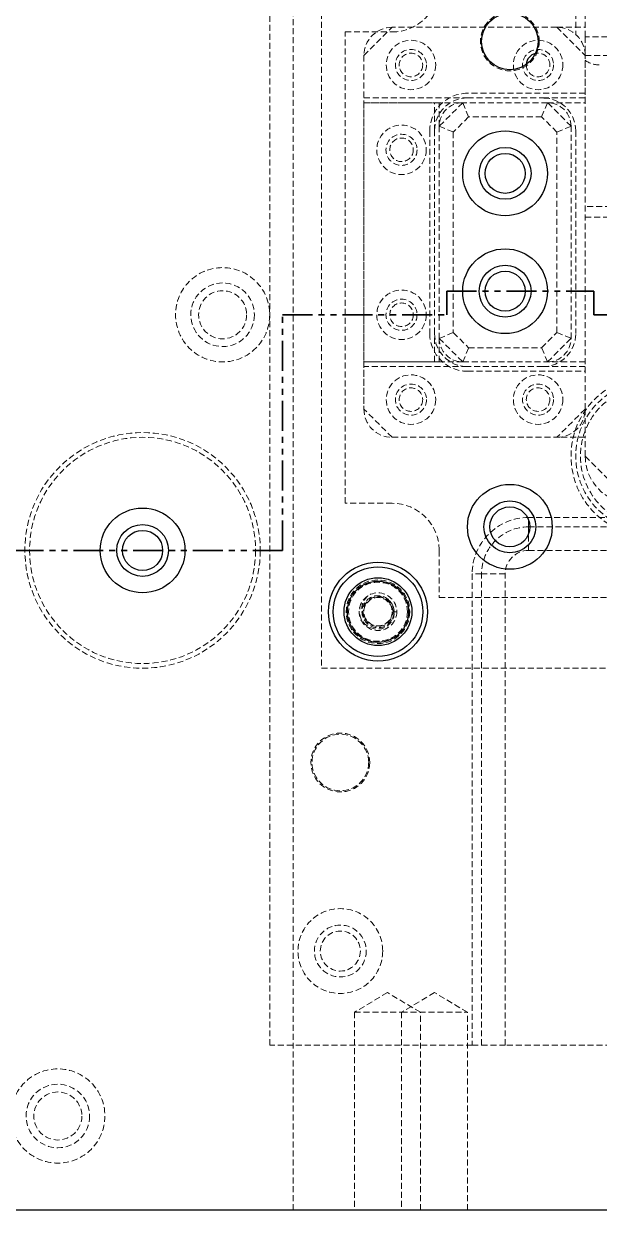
# Model space of a CAD drawing. Header units: millimetres. Extents: x 5 to 1533, y -1183 to 895.
# Drawn here: x 945.3 to 1067.5, y -476.6 to -224.8 of the extents above; entities that cross this region are included whole.
import ezdxf

# ---------------------------------------------------------------- set-up
doc = ezdxf.new("R2010")
doc.units = ezdxf.units.MM
doc.linetypes.add('HIDDEN', pattern=[1.905, 1.27, -0.635])
doc.linetypes.add('PHANTOM', pattern=[12.7, 6.35, -1.27, 1.27, -1.27, 1.27, -1.27])

msp = doc.modelspace()

# ---------------------------------------------------------------- linework, layer by layer
at = {"color": 7, "linetype": 'HIDDEN', "lineweight": 18}
for p, q in [((1002.524, -476.563), (1002.524, -96.563)), ((997.524, -441.563), (997.524, -201.563)), ((1008.524, -201.563), (1008.524, -361.563)), ((1062.524, -201.563), (1062.524, -227.091)), ((1064.524, -227.563), (1064.524, -216.563)), ((1013.524, -326.563), (1013.524, -226.563)), ((1013.524, -226.563), (1023.524, -226.563)), ((1017.524, -231.563), (1023.524, -225.563)), ((1058.524, -225.563), (1023.524, -225.563)), ((1058.524, -225.563), (1064.524, -225.563)), ((1058.524, -225.563), (1064.524, -231.563)), ((1124.524, -227.563), (1064.524, -227.563)), ((1064.524, -227.563), (1064.524, -231.563)), ((1017.524, -231.563), (1017.524, -306.563)), ((1017.524, -231.563), (1017.524, -241.563)), ((1064.524, -306.563), (1064.524, -231.563)), ((1064.524, -231.563), (1076.524, -231.563)), ((1064.524, -241.563), (1064.524, -231.563)), ((1017.524, -240.563), (1039.524, -240.563)), ((1017.524, -241.563), (1017.524, -296.563)), ((1033.524, -241.563), (1017.524, -241.563)), ((1017.524, -241.563), (1038.524, -241.563)), ((1032.524, -247.563), (1032.524, -241.563)), ((1038.524, -241.563), (1033.524, -246.563)), ((1033.524, -246.563), (1033.524, -241.563)), ((1056.524, -241.563), (1038.524, -241.563)), ((1039.767, -244.563), (1038.524, -241.563)), ((1064.524, -239.563), (1039.524, -239.563)), ((1039.524, -240.563), (1055.524, -240.563)), ((1055.281, -244.563), (1056.524, -241.563)), ((1055.524, -240.563), (1064.524, -240.563)), ((1061.524, -246.563), (1056.524, -241.563)), ((1056.524, -241.563), (1064.524, -241.563)), ((1033.524, -246.563), (1033.524, -291.563)), ((1033.524, -246.563), (1036.524, -247.805)), ((1039.767, -244.563), (1036.524, -247.805)), ((1055.281, -244.563), (1039.767, -244.563)), ((1058.524, -247.805), (1055.281, -244.563)), ((1058.524, -247.805), (1061.524, -246.563)), ((1061.524, -291.563), (1061.524, -246.563)), ((1031.524, -247.563), (1031.524, -290.563)), ((1032.524, -290.563), (1032.524, -247.563)), ((1036.524, -247.805), (1036.524, -290.32)), ((1058.524, -290.32), (1058.524, -247.805)), ((1062.524, -247.563), (1062.524, -290.563)), ((1094.779, -263.563), (1064.524, -263.563)), ((1064.524, -265.844), (1094.78, -265.844)), ((1032.524, -296.563), (1032.524, -290.563)), ((1033.524, -291.563), (1036.524, -290.32)), ((1033.524, -291.563), (1038.524, -296.563)), ((1033.524, -296.563), (1033.524, -291.563)), ((1036.524, -290.32), (1039.767, -293.563)), ((1055.281, -293.563), (1058.524, -290.32)), ((1056.524, -296.563), (1061.524, -291.563)), ((1058.524, -290.32), (1061.524, -291.563)), ((1038.524, -296.563), (1039.767, -293.563)), ((1039.767, -293.563), (1055.281, -293.563)), ((1056.524, -296.563), (1055.281, -293.563)), ((1017.524, -296.563), (1033.524, -296.563)), ((1017.524, -296.563), (1017.524, -306.563)), ((1038.524, -296.563), (1017.524, -296.563)), ((1038.524, -296.563), (1056.524, -296.563)), ((1064.524, -296.563), (1056.524, -296.563)), ((1064.524, -306.563), (1064.524, -296.563)), ((1039.524, -297.563), (1017.524, -297.563)), ((1055.524, -297.563), (1039.524, -297.563)), ((1039.524, -298.563), (1064.524, -298.563)), ((1064.524, -297.563), (1055.524, -297.563)), ((1023.524, -312.563), (1017.524, -306.563)), ((1064.524, -306.563), (1058.524, -312.563)), ((1064.524, -306.563), (1064.524, -312.563)), ((1023.524, -312.563), (1058.524, -312.563)), ((1064.524, -312.563), (1058.524, -312.563)), ((1064.524, -316.563), (1064.524, -312.563)), ((1064.524, -316.563), (1074.524, -326.563)), ((1023.524, -326.563), (1013.524, -326.563)), ((1072.524, -329.563), (1052.524, -329.563)), ((1052.524, -331.563), (1052.524, -329.563)), ((1052.524, -331.563), (1072.524, -331.563)), ((1052.524, -336.563), (1052.524, -331.563)), ((1033.524, -336.563), (1033.524, -346.563)), ((1052.524, -336.563), (1072.524, -336.563)), ((1040.524, -341.563), (1040.524, -441.563)), ((1042.524, -341.563), (1040.524, -341.563)), ((1042.524, -441.563), (1042.524, -341.563)), ((1047.524, -341.563), (1042.524, -341.563)), ((1047.524, -441.563), (1047.524, -341.563)), ((1033.524, -346.563), (1213.524, -346.563)), ((1016.663, -348.516), (1016.636, -349.002)), ((1023.712, -349.563), (1024.524, -349.563)), ((1008.524, -361.563), (1238.524, -361.563)), ((1022.524, -430.357), (1015.524, -434.563)), ((1029.524, -434.563), (1022.524, -430.357)), ((1032.524, -430.357), (1025.524, -434.563)), ((1039.524, -434.563), (1032.524, -430.357)), ((1015.524, -434.563), (1025.524, -434.563)), ((1015.524, -434.563), (1015.524, -476.563)), ((1025.524, -434.563), (1039.524, -434.563)), ((1025.524, -434.563), (1025.524, -476.563)), ((1029.524, -476.563), (1029.524, -434.563)), ((1039.524, -476.563), (1039.524, -434.563)), ((1040.524, -441.563), (997.524, -441.563)), ((1040.524, -441.563), (1042.524, -441.563)), ((1042.524, -441.563), (1047.524, -441.563)), ((1142.524, -441.563), (1047.524, -441.563))]:
    msp.add_line(p, q, dxfattribs=at)
at = {"color": 7, "linetype": 'PHANTOM', "lineweight": 35}
for p, q in [((1035.118, -286.563), (1035.118, -281.563)), ((1035.118, -281.563), (1066.379, -281.563)), ((1066.379, -281.563), (1066.379, -286.563)), ((1000.272, -336.563), (1000.272, -286.563)), ((1000.272, -286.563), (1035.118, -286.563)), ((1066.379, -286.563), (1133.606, -286.563)), ((1000.272, -336.563), (804.524, -336.563))]:
    msp.add_line(p, q, dxfattribs=at)
at = {"color": 7, "linetype": 'Continuous', "lineweight": 25}
msp.add_line((1482.524, -476.563), (932.524, -476.563), dxfattribs=at)
at = {"color": 7, "linetype": 'HIDDEN', "lineweight": 18, "flags": 128}
for points in [[(1016.628, -350.005), (1016.965, -351.151), (1017.735, -352.21), (1018.817, -352.951), (1020.049, -353.274), (1021.315, -353.168), (1022.448, -352.65), (1023.332, -351.795), (1023.869, -350.703), (1024.007, -349.52), (1023.738, -348.361), (1023.115, -347.394), (1022.204, -346.691), (1021.138, -346.346), (1020.028, -346.377), (1019.311, -346.614), (1019.311, -346.614)], [(1023.712, -349.563), (1023.469, -348.343), (1022.778, -347.309), (1021.744, -346.617), (1020.524, -346.375), (1019.304, -346.617), (1018.27, -347.309), (1017.579, -348.343), (1017.336, -349.563), (1017.579, -350.783), (1018.27, -351.817), (1019.304, -352.508), (1020.524, -352.751), (1021.744, -352.508), (1022.778, -351.817), (1023.469, -350.783), (1023.712, -349.563), (1023.712, -349.563)]]:
    msp.add_lwpolyline(points, dxfattribs=at)
at = {"color": 7, "linetype": 'HIDDEN', "lineweight": 18}
for centre, radius in [((1048.524, -228.563), 6.25), ((1027.524, -233.563), 5.25), ((1054.524, -233.563), 5.25), ((1027.524, -233.563), 3.3), ((1027.524, -233.563), 2.5), ((1054.524, -233.563), 3.3), ((1025.524, -251.563), 5.25), ((1025.524, -251.563), 3.3), ((1025.524, -251.563), 2.5), ((987.524, -286.563), 10), ((987.524, -286.563), 6.75), ((987.524, -286.563), 5.1), ((1025.524, -286.563), 5.25), ((1025.524, -286.563), 3.3), ((1025.524, -286.563), 2.5), ((1027.524, -304.563), 5.25), ((1054.524, -304.563), 5.25), ((1078.524, -316.563), 17), ((1027.524, -304.563), 3.3), ((1027.524, -304.563), 2.5), ((1054.524, -304.563), 3.3), ((1054.524, -304.563), 2.5), ((1078.524, -316.563), 16), ((1078.524, -316.563), 15), ((970.524, -336.563), 25), ((970.524, -336.563), 24), ((1020.524, -349.563), 6.75), ((1020.524, -349.563), 6.25), ((1020.524, -349.563), 4), ((1020.524, -349.563), 3.4), ((1020.524, -349.563), 3), ((1012.524, -381.563), 6.25), ((1012.524, -381.563), 6), ((1012.524, -421.563), 9), ((1012.524, -421.563), 5.5), ((1012.524, -421.563), 4.25), ((952.524, -456.563), 10), ((952.524, -456.563), 6.75), ((952.524, -456.563), 5.1)]:
    msp.add_circle(centre, radius, dxfattribs=at)
at = {"color": 7, "linetype": 'Continuous', "lineweight": 25}
for centre, radius in [((1048.524, -228.563), 6), ((1047.524, -256.563), 9), ((1047.524, -256.563), 5.5), ((1047.524, -256.563), 4.25), ((1047.524, -281.563), 9), ((1047.524, -281.563), 5.5), ((1047.524, -281.563), 4.25), ((1048.524, -331.563), 9), ((1048.524, -331.563), 5.5), ((970.524, -336.563), 9), ((1048.524, -331.563), 4.25), ((970.524, -336.563), 5.5), ((970.524, -336.563), 4.25), ((1020.524, -349.563), 10.5), ((1020.524, -349.563), 9.5), ((1020.524, -349.563), 7.191), ((1020.524, -349.563), 6.5)]:
    msp.add_circle(centre, radius, dxfattribs=at)
at = {"color": 7, "linetype": 'HIDDEN', "lineweight": 18}
for centre, radius, start, end in [((1023.524, -216.563), 10, 270, 0), ((1023.524, -231.563), 6, 90, 180), ((1058.524, -231.563), 6, 0, 90), ((1054.524, -233.563), 2.5, 0, 103.34655), ((1054.524, -233.563), 2.5, 177.04231, 0), ((1067.524, -228.563), 5, 233.1301, 270), ((1039.524, -247.563), 8, 90, 180), ((1039.524, -247.563), 7, 90, 180), ((1038.524, -246.563), 5, 90, 180), ((1055.524, -247.563), 7, 0, 90), ((1056.524, -246.563), 5, 0, 90), ((1039.524, -290.563), 8, 180, 270), ((1039.524, -290.563), 7, 180, 270), ((1038.524, -291.563), 5, 180, 270), ((1055.524, -290.563), 7, 270, 0), ((1056.524, -291.563), 5, 270, 0), ((1023.524, -306.563), 6, 180, 270), ((1058.524, -306.563), 6, 270, 0), ((1074.524, -316.563), 10, 180, 258.46304), ((1023.524, -336.563), 10, 0, 90), ((1052.524, -341.563), 12, 90, 180), ((1052.524, -341.563), 10, 90, 180), ((1052.524, -341.563), 5, 90, 180)]:
    msp.add_arc(centre, radius, start, end, dxfattribs=at)
at = {"color": 7, "linetype": 'Continuous', "lineweight": 25}
msp.add_arc((1054.524, -233.563), 2.5, 103.34655, 177.04231, dxfattribs=at)
at = {"color": 7, "linetype": 'HIDDEN', "lineweight": 18}
msp.add_open_spline([(1017.576, -350.776), (1017.422, -350.479), (1017.104, -349.863), (1017.026, -348.757), (1017.279, -347.617), (1017.844, -346.697), (1018.343, -346.26), (1018.534, -346.093)], degree=3, knots=[0, 0, 0, 0, 0.1908074, 0.3961879, 0.6209298, 0.8544164, 1, 1, 1, 1], dxfattribs=at)

doc.saveas('drawing.dxf')
